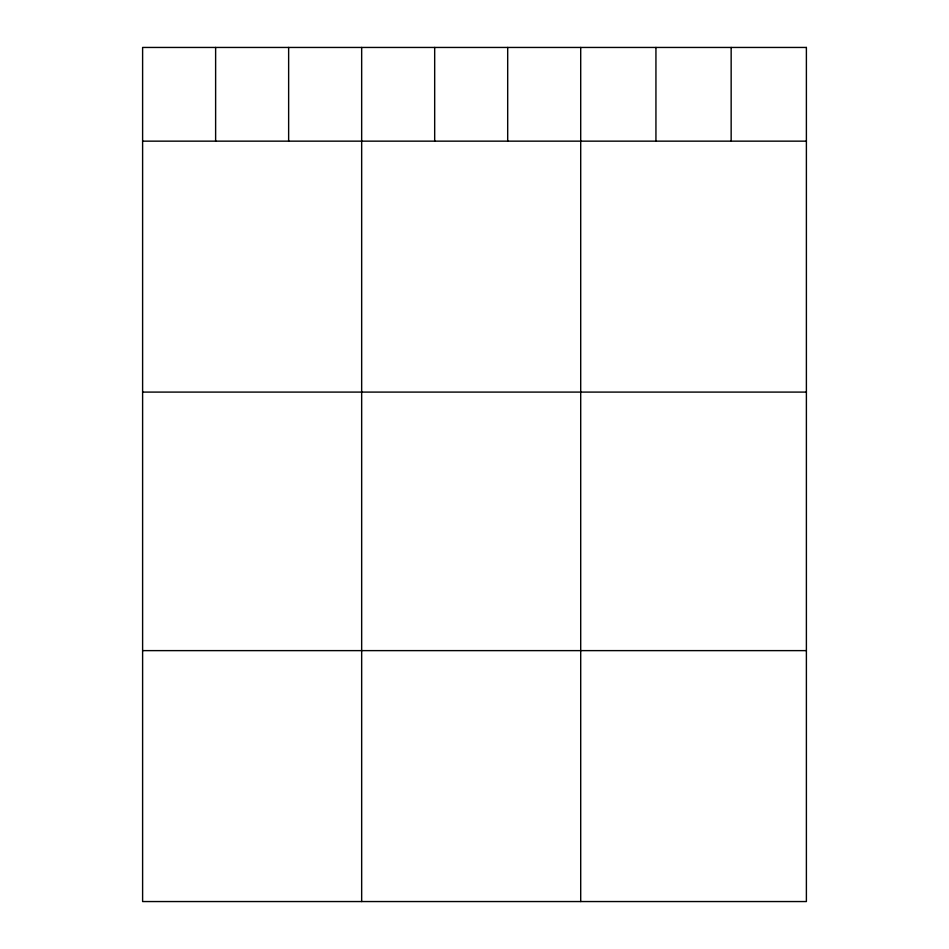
<?xml version="1.0" encoding="UTF-8"?>
<svg xmlns="http://www.w3.org/2000/svg" width="949" height="949" viewBox="0 0 949 949"><rect width="100%" height="100%" fill="white"/><g stroke="black" fill="none" stroke-linecap="round" stroke-linejoin="round"><path stroke-width="1.42" d="M142.611 141.152L806.389 141.152M142.611 392.091L806.389 392.091M142.611 650.623L806.389 650.623M731.157 47.45L731.157 141.152M655.937 47.45L655.937 141.152M580.705 47.45L580.705 901.55M507.691 47.45L507.691 141.152M434.678 47.45L434.678 141.152M361.664 47.45L361.664 901.55M288.638 47.45L288.638 141.152M215.625 47.45L215.625 141.152M806.389 47.45L142.611 47.45L142.611 901.55L806.389 901.55L806.389 47.45"/></g></svg>
